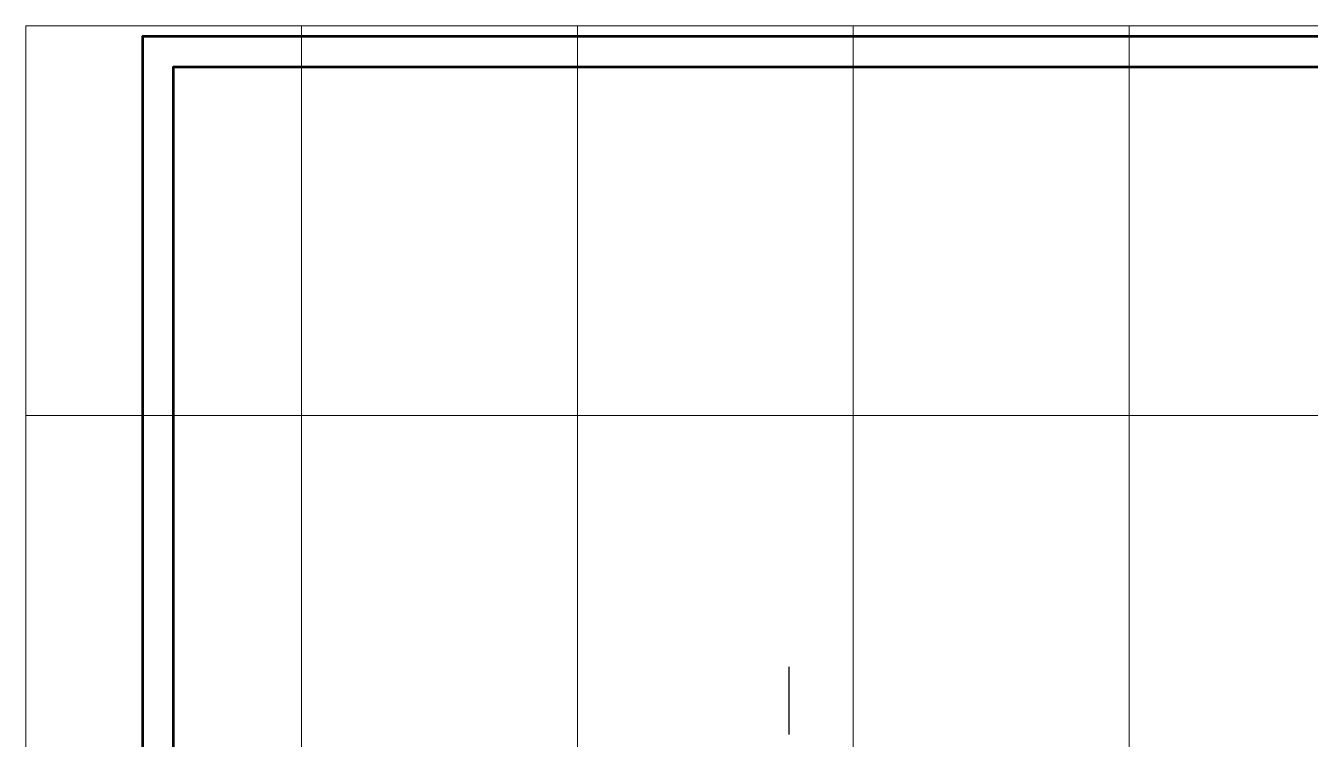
# Model space of a CAD drawing. Header units: millimetres. Extents: x 0 to 841, y 0 to 1189.
# Drawn here: x 0 to 391.6, y 971.3 to 1189 of the extents above; entities that cross this region are included whole.
import ezdxf

# ---------------------------------------------------------------- set-up
doc = ezdxf.new("R2010")
doc.units = ezdxf.units.MM
doc.layers.add('C00-00-00', color=7, linetype='Continuous')
doc.layers.add('CBF-BF-BF', color=7, linetype='Continuous', true_color=0xbfbfbf)

msp = doc.modelspace()

# ---------------------------------------------------------------- linework, layer by layer
at = {"layer": 'C00-00-00', "lineweight": 53}
msp.add_lwpolyline([(805.264667, 3.284361), (45.042667, 3.284361), (35.687, 3.284361), (35.687, 1176.468028), (35.687, 1185.823694), (795.909, 1185.823694), (805.264667, 1185.823694), (805.264667, 1176.468028)], dxfattribs=at)
msp.add_lwpolyline([(795.909, 12.640028), (45.042667, 12.640028), (45.042667, 1176.468028), (795.909, 1176.468028)], close=True, dxfattribs=at)
at = {"layer": 'C00-00-00', "lineweight": 25}
msp.add_lwpolyline([(232.748667, 972.802361), (232.748667, 993.418694)], dxfattribs=at)
at = {"layer": 'CBF-BF-BF', "lineweight": 9}
for points in [[(0, 0), (0, 1189.000035)], [(841.000001, 1189.000035), (0, 1189.000035)], [(84.1, 0), (84.1, 1189.000035)], [(168.2, 0), (168.2, 1189.000035)], [(252.3, 0), (252.3, 1189.000035)], [(336.400001, 0), (336.400001, 1189.000035)], [(841.000001, 1070.100031), (0, 1070.100031)]]:
    msp.add_lwpolyline(points, dxfattribs=at)

doc.saveas('drawing.dxf')
